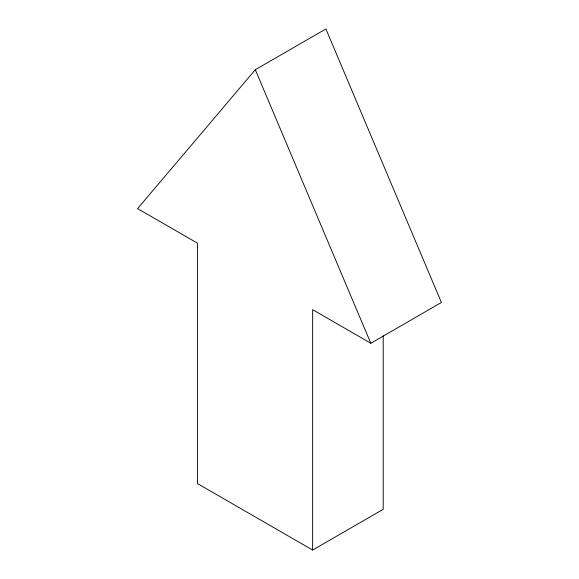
<?xml version="1.0" encoding="UTF-8"?>
<svg xmlns="http://www.w3.org/2000/svg" width="579" height="579" viewBox="0 0 579 579"><rect width="100%" height="100%" fill="white"/><g stroke="black" fill="none" stroke-linecap="round" stroke-linejoin="round"><path stroke-width="0.87" d="M312.631 550.05L312.631 309.664L370.813 343.253L441.401 302.499L325.897 28.95L255.31 69.704L137.599 208.606L197.439 243.151L197.439 483.545L312.631 550.05L383.218 509.296L383.218 335.784M255.31 69.704L370.813 343.253"/></g></svg>
